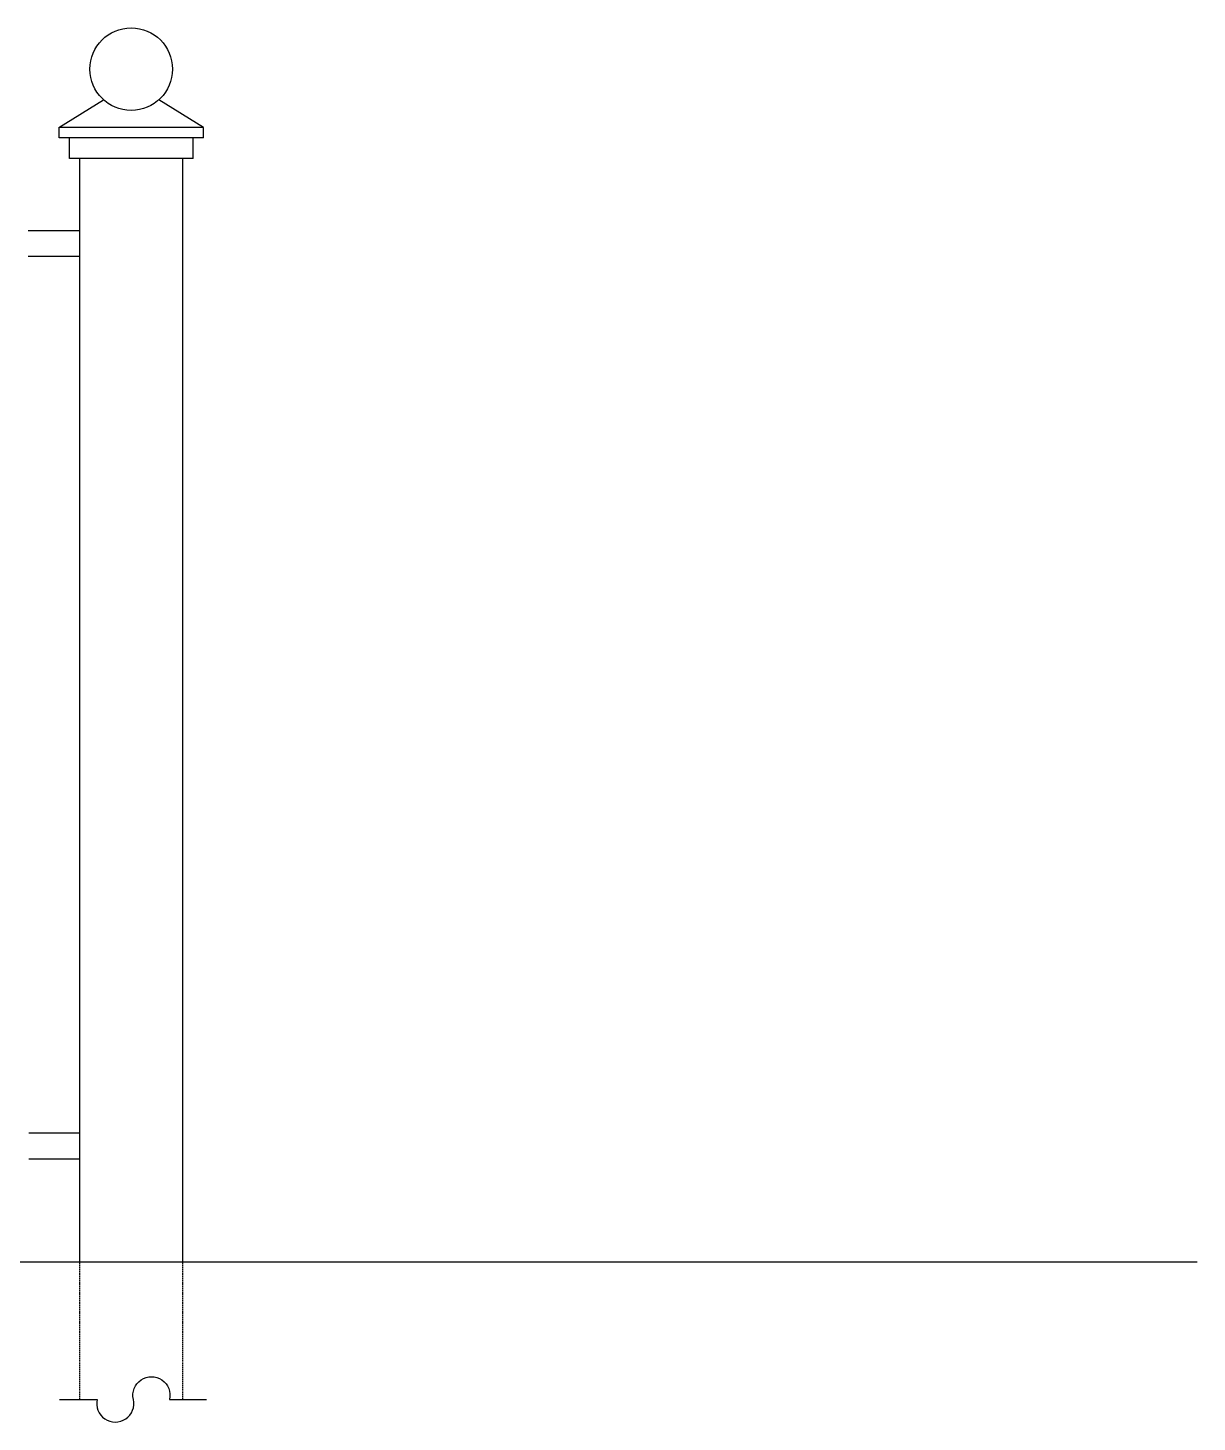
# Model space of a CAD drawing. Extents: x -51224 to -13975, y -20628 to 9094.
# Drawn here: x -15108 to -13975, y 6077 to 7429 of the extents above; entities that cross this region are included whole.
import ezdxf

# ---------------------------------------------------------------- set-up
doc = ezdxf.new("R2010")
doc.units = 0
doc.header["$LTSCALE"] = 5
doc.header["$MEASUREMENT"] = 0
doc.linetypes.add('HIDDEN', pattern=[0.375, 0.25, -0.125])
doc.layers.get('0').update_dxf_attribs({"linetype": 'CONTINUOUS'})
for name, color, linetype in [('0-MISC', 2, 'CONTINUOUS'), ('0-T_BLOCK', 7, 'CONTINUOUS'), ('5', 5, 'CONTINUOUS'), ('GRILLES', 1, 'CONTINUOUS')]:
    doc.layers.add(name, color=color, linetype=linetype)

msp = doc.modelspace()

# ---------------------------------------------------------------- linework, layer by layer
for p, q in [((-14938.1, 7332.2), (-15078.1, 7332.2)), ((-15078.1, 7322.2), (-15078.1, 7332.2)), ((-14938.1, 7322.2), (-14938.1, 7332.2)), ((-14938.1, 7322.2), (-15078.1, 7322.2)), ((-15068.1, 7302.2), (-15068.1, 7322.2)), ((-14948.1, 7302.2), (-14948.1, 7322.2)), ((-14948.1, 7302.2), (-15068.1, 7302.2)), ((-15058.1, 6232.2), (-15058.1, 7302.2)), ((-14958.1, 6232.2), (-14958.1, 7302.2))]:
    msp.add_line(p, q)
at = {"color": 3}
for p, q in [((-15058.1, 7232.2), (-15108.1, 7232.2)), ((-15058.1, 7207.2), (-15108.1, 7207.2))]:
    msp.add_line(p, q, dxfattribs=at)
msp.add_circle((-15008.2, 7388.9), 40)
at = {"layer": '0-MISC', "color": 8}
msp.add_lwpolyline([(-15077.8, 6099.2), (-15041.2, 6099.2, 1.253566), (-15006.1, 6099.2, -1.253566), (-14971, 6099.2), (-14935.2, 6099.2)], format="xyb", dxfattribs=at)
at = {"layer": '0-T_BLOCK'}
for p, q in [((-15078.3, 7332.2), (-15034.9, 7359.1)), ((-14938.1, 7332.2), (-14981.4, 7359.1))]:
    msp.add_line(p, q, dxfattribs=at)
at = {"layer": '5', "color": 3}
for p, q in [((-15057.6, 6357.2), (-15107.6, 6357.2)), ((-15057.6, 6332.2), (-15107.6, 6332.2))]:
    msp.add_line(p, q, dxfattribs=at)
at = {"layer": '5'}
msp.add_line((-13974.8, 6232.2), (-17127.4, 6232.2), dxfattribs=at)
at = {"layer": 'GRILLES', "linetype": 'HIDDEN'}
for p, q in [((-15058.1, 6099.2), (-15058.1, 6232.2)), ((-14958.1, 6099.2), (-14958.1, 6232.2))]:
    msp.add_line(p, q, dxfattribs=at)

doc.saveas('drawing.dxf')
